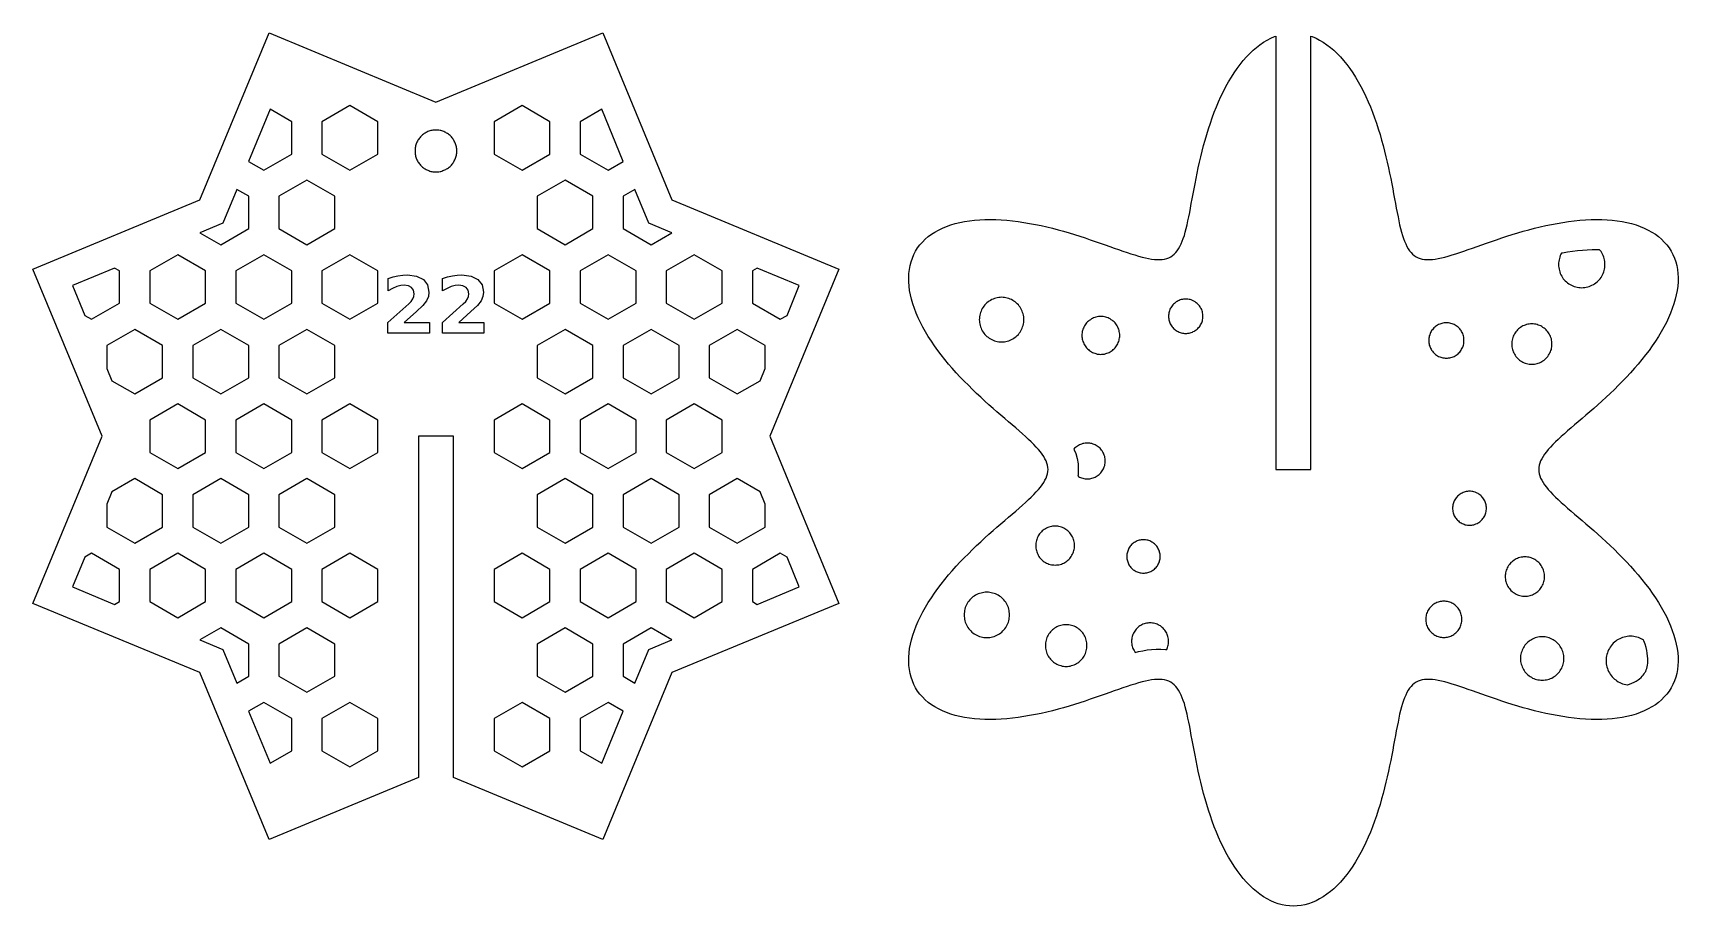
# Model space of a CAD drawing. Header units: millimetres. Extents: x 0 to 438, y -157 to 0.
# Drawn here: x 73.3 to 214.7, y -157 to -82 of the extents above; entities that cross this region are included whole.
import ezdxf

# ---------------------------------------------------------------- set-up
doc = ezdxf.new("R2010")
doc.units = ezdxf.units.MM
doc.layers.add('CUT', color=1, linetype='Continuous')
doc.layers.add('ENGRAVE', color=7, linetype='Continuous')

msp = doc.modelspace()

# ---------------------------------------------------------------- linework, layer by layer
at = {"layer": 'CUT'}
for points in [[(109.44, -145.97), (109.44, -116.65), (106.44, -116.65), (106.44, -145.97), (93.59, -151.29), (87.64, -136.94), (73.29, -131), (79.24, -116.65), (73.29, -102.29), (87.64, -96.35), (93.59, -82), (107.94, -87.94), (122.29, -82), (128.23, -96.35), (142.58, -102.29), (136.64, -116.65), (142.58, -131), (128.23, -136.94), (122.29, -151.29), (109.44, -145.97)], [(202.79, -119.87), (202.84, -120.05), (202.91, -120.24), (203.01, -120.43), (203.12, -120.62), (203.25, -120.82), (203.4, -121.02), (203.57, -121.23), (203.76, -121.43), (203.97, -121.65), (204.19, -121.87), (204.43, -122.09), (204.68, -122.33), (204.95, -122.57), (205.23, -122.81), (205.52, -123.07), (205.83, -123.33), (206.14, -123.6), (206.47, -123.88), (206.8, -124.16), (207.14, -124.45), (207.48, -124.75), (207.83, -125.06), (208.18, -125.38), (208.54, -125.71), (208.89, -126.04), (209.25, -126.38), (209.6, -126.73), (209.95, -127.08), (210.3, -127.44), (210.64, -127.81), (210.98, -128.19), (211.3, -128.56), (211.62, -128.95), (211.93, -129.34), (212.23, -129.73), (212.51, -130.12), (212.78, -130.52), (213.04, -130.92), (213.28, -131.32), (213.51, -131.73), (213.72, -132.13), (213.91, -132.53), (214.08, -132.93), (214.23, -133.33), (214.37, -133.72), (214.48, -134.12), (214.57, -134.5), (214.64, -134.88), (214.69, -135.26), (214.72, -135.63), (214.73, -135.99), (214.71, -136.34), (214.67, -136.69), (214.61, -137.02), (214.52, -137.35), (214.41, -137.66), (214.28, -137.96), (214.13, -138.25), (213.96, -138.53), (213.76, -138.79), (213.54, -139.04), (213.3, -139.28), (213.05, -139.5), (212.77, -139.71), (212.47, -139.9), (212.16, -140.07), (211.82, -140.23), (211.47, -140.38), (211.11, -140.51), (210.73, -140.62), (210.33, -140.72), (209.92, -140.8), (209.5, -140.87), (209.07, -140.92), (208.62, -140.95), (208.17, -140.97), (207.71, -140.98), (207.24, -140.97), (206.76, -140.95), (206.28, -140.91), (205.8, -140.86), (205.31, -140.8), (204.82, -140.73), (204.33, -140.64), (203.84, -140.55), (203.35, -140.45), (202.86, -140.34), (202.37, -140.22), (201.89, -140.09), (201.41, -139.96), (200.94, -139.82), (200.47, -139.68), (200.01, -139.53), (199.56, -139.39), (199.12, -139.24), (198.69, -139.09), (198.26, -138.95), (197.85, -138.8), (197.45, -138.66), (197.06, -138.52), (196.68, -138.39), (196.31, -138.26), (195.96, -138.14), (195.62, -138.03), (195.29, -137.93), (194.97, -137.83), (194.67, -137.75), (194.38, -137.68), (194.11, -137.62), (193.85, -137.58), (193.6, -137.54), (193.36, -137.53), (193.14, -137.53), (192.93, -137.54), (192.73, -137.57), (192.54, -137.62), (192.37, -137.68), (192.2, -137.77), (192.05, -137.87), (191.9, -137.99), (191.77, -138.13), (191.64, -138.28), (191.52, -138.46), (191.41, -138.65), (191.31, -138.87), (191.21, -139.1), (191.12, -139.35), (191.03, -139.61), (190.95, -139.9), (190.87, -140.2), (190.79, -140.52), (190.72, -140.86), (190.65, -141.21), (190.57, -141.57), (190.5, -141.96), (190.43, -142.35), (190.35, -142.76), (190.27, -143.18), (190.19, -143.61), (190.11, -144.05), (190.02, -144.5), (189.92, -144.95), (189.83, -145.42), (189.72, -145.89), (189.61, -146.36), (189.49, -146.84), (189.37, -147.32), (189.24, -147.8), (189.1, -148.28), (188.95, -148.76), (188.79, -149.24), (188.63, -149.71), (188.45, -150.18), (188.27, -150.64), (188.08, -151.09), (187.88, -151.53), (187.67, -151.97), (187.45, -152.39), (187.23, -152.8), (186.99, -153.2), (186.75, -153.58), (186.5, -153.95), (186.24, -154.3), (185.97, -154.63), (185.69, -154.94), (185.41, -155.24), (185.12, -155.51), (184.83, -155.76), (184.53, -155.99), (184.22, -156.2), (183.91, -156.39), (183.6, -156.55), (183.28, -156.69), (182.96, -156.8), (182.63, -156.89), (182.31, -156.95), (181.98, -156.99), (181.65, -157), (181.33, -156.99), (181, -156.95), (180.68, -156.89), (180.35, -156.8), (180.03, -156.69), (179.71, -156.55), (179.4, -156.39), (179.09, -156.2), (178.78, -155.99), (178.48, -155.76), (178.19, -155.51), (177.9, -155.24), (177.62, -154.94), (177.34, -154.63), (177.07, -154.3), (176.81, -153.95), (176.56, -153.58), (176.32, -153.2), (176.08, -152.8), (175.85, -152.39), (175.64, -151.97), (175.43, -151.53), (175.23, -151.09), (175.04, -150.64), (174.85, -150.18), (174.68, -149.71), (174.52, -149.24), (174.36, -148.76), (174.21, -148.28), (174.07, -147.8), (173.94, -147.32), (173.82, -146.84), (173.7, -146.36), (173.59, -145.89), (173.48, -145.42), (173.38, -144.95), (173.29, -144.5), (173.2, -144.05), (173.12, -143.61), (173.04, -143.18), (172.96, -142.76), (172.88, -142.35), (172.81, -141.96), (172.74, -141.57), (172.66, -141.21), (172.59, -140.86), (172.51, -140.52), (172.44, -140.2), (172.36, -139.9), (172.28, -139.61), (172.19, -139.35), (172.1, -139.1), (172, -138.87), (171.9, -138.65), (171.79, -138.46), (171.67, -138.28), (171.54, -138.13), (171.41, -137.99), (171.26, -137.87), (171.11, -137.77), (170.94, -137.68), (170.77, -137.62), (170.58, -137.57), (170.38, -137.54), (170.17, -137.53), (169.95, -137.53), (169.71, -137.54), (169.46, -137.58), (169.2, -137.62), (168.93, -137.68), (168.64, -137.75), (168.33, -137.83), (168.02, -137.93), (167.69, -138.03), (167.35, -138.14), (167, -138.26), (166.63, -138.39), (166.25, -138.52), (165.86, -138.66), (165.46, -138.8), (165.05, -138.95), (164.62, -139.09), (164.19, -139.24), (163.75, -139.39), (163.3, -139.53), (162.84, -139.68), (162.37, -139.82), (161.9, -139.96), (161.42, -140.09), (160.94, -140.22), (160.45, -140.34), (159.96, -140.45), (159.47, -140.55), (158.98, -140.64), (158.49, -140.73), (158, -140.8), (157.51, -140.86), (157.03, -140.91), (156.54, -140.95), (156.07, -140.97), (155.6, -140.98), (155.14, -140.97), (154.69, -140.95), (154.24, -140.92), (153.81, -140.87), (153.39, -140.8), (152.98, -140.72), (152.58, -140.62), (152.2, -140.51), (151.84, -140.38), (151.49, -140.23), (151.15, -140.07), (150.84, -139.9), (150.54, -139.71), (150.26, -139.5), (150, -139.28), (149.77, -139.04), (149.55, -138.79), (149.35, -138.53), (149.18, -138.25), (149.03, -137.96), (148.9, -137.66), (148.79, -137.35), (148.7, -137.02), (148.64, -136.69), (148.6, -136.34), (148.58, -135.99), (148.59, -135.63), (148.61, -135.26), (148.66, -134.88), (148.74, -134.5), (148.83, -134.12), (148.94, -133.72), (149.07, -133.33), (149.23, -132.93), (149.4, -132.53), (149.59, -132.13), (149.8, -131.73), (150.03, -131.32), (150.27, -130.92), (150.53, -130.52), (150.8, -130.12), (151.08, -129.73), (151.38, -129.34), (151.69, -128.95), (152.01, -128.56), (152.33, -128.19), (152.67, -127.81), (153.01, -127.44), (153.36, -127.08), (153.71, -126.73), (154.06, -126.38), (154.41, -126.04), (154.77, -125.71), (155.12, -125.38), (155.48, -125.06), (155.83, -124.75), (156.17, -124.45), (156.51, -124.16), (156.84, -123.88), (157.17, -123.6), (157.48, -123.33), (157.78, -123.07), (158.08, -122.81), (158.36, -122.57), (158.63, -122.33), (158.88, -122.09), (159.12, -121.87), (159.34, -121.65), (159.55, -121.43), (159.73, -121.23), (159.9, -121.02), (160.06, -120.82), (160.19, -120.62), (160.3, -120.43), (160.39, -120.24), (160.47, -120.05), (160.52, -119.87), (160.55, -119.68), (160.56, -119.5), (160.55, -119.32), (160.52, -119.13), (160.47, -118.95), (160.39, -118.76), (160.3, -118.57), (160.19, -118.38), (160.06, -118.18), (159.9, -117.98), (159.73, -117.77), (159.55, -117.57), (159.34, -117.35), (159.12, -117.13), (158.88, -116.91), (158.63, -116.67), (158.36, -116.43), (158.08, -116.19), (157.78, -115.93), (157.48, -115.67), (157.17, -115.4), (156.84, -115.12), (156.51, -114.84), (156.17, -114.55), (155.83, -114.25), (155.48, -113.94), (155.12, -113.62), (154.77, -113.29), (154.41, -112.96), (154.06, -112.62), (153.71, -112.27), (153.36, -111.92), (153.01, -111.56), (152.67, -111.19), (152.33, -110.81), (152.01, -110.44), (151.69, -110.05), (151.38, -109.66), (151.08, -109.27), (150.8, -108.88), (150.53, -108.48), (150.27, -108.08), (150.03, -107.68), (149.8, -107.27), (149.59, -106.87), (149.4, -106.47), (149.23, -106.07), (149.07, -105.67), (148.94, -105.28), (148.83, -104.88), (148.74, -104.5), (148.66, -104.12), (148.61, -103.74), (148.59, -103.37), (148.58, -103.01), (148.6, -102.66), (148.64, -102.31), (148.7, -101.98), (148.79, -101.65), (148.9, -101.34), (149.03, -101.04), (149.18, -100.75), (149.35, -100.47), (149.55, -100.21), (149.77, -99.96), (150, -99.72), (150.26, -99.5), (150.54, -99.29), (150.84, -99.1), (151.15, -98.93), (151.49, -98.77), (151.84, -98.62), (152.2, -98.49), (152.58, -98.38), (152.98, -98.28), (153.39, -98.2), (153.81, -98.13), (154.24, -98.08), (154.69, -98.05), (155.14, -98.03), (155.6, -98.02), (156.07, -98.03), (156.54, -98.05), (157.03, -98.09), (157.51, -98.14), (158, -98.2), (158.49, -98.27), (158.98, -98.36), (159.47, -98.45), (159.96, -98.55), (160.45, -98.66), (160.94, -98.78), (161.42, -98.91), (161.9, -99.04), (162.37, -99.18), (162.84, -99.32), (163.3, -99.47), (163.75, -99.61), (164.19, -99.76), (164.62, -99.91), (165.05, -100.05), (165.46, -100.2), (165.86, -100.34), (166.25, -100.48), (166.63, -100.61), (167, -100.74), (167.35, -100.86), (167.69, -100.97), (168.02, -101.07), (168.33, -101.17), (168.64, -101.25), (168.93, -101.32), (169.2, -101.38), (169.46, -101.42), (169.71, -101.46), (169.95, -101.47), (170.17, -101.47), (170.38, -101.46), (170.58, -101.43), (170.77, -101.38), (170.94, -101.32), (171.11, -101.23), (171.26, -101.13), (171.41, -101.01), (171.54, -100.87), (171.67, -100.72), (171.79, -100.54), (171.9, -100.35), (172, -100.13), (172.1, -99.9), (172.19, -99.65), (172.28, -99.39), (172.36, -99.1), (172.44, -98.8), (172.51, -98.48), (172.59, -98.14), (172.66, -97.79), (172.74, -97.43), (172.81, -97.04), (172.88, -96.65), (172.96, -96.24), (173.04, -95.82), (173.12, -95.39), (173.2, -94.95), (173.29, -94.5), (173.38, -94.05), (173.48, -93.58), (173.59, -93.11), (173.7, -92.64), (173.82, -92.16), (173.94, -91.68), (174.07, -91.2), (174.21, -90.72), (174.36, -90.24), (174.52, -89.76), (174.68, -89.29), (174.85, -88.82), (175.04, -88.36), (175.23, -87.91), (175.43, -87.47), (175.64, -87.03), (175.85, -86.61), (176.08, -86.2), (176.32, -85.8), (176.56, -85.42), (176.81, -85.05), (177.07, -84.7), (177.34, -84.37), (177.62, -84.06), (177.9, -83.76), (178.19, -83.49), (178.48, -83.24), (178.78, -83.01), (179.09, -82.8), (179.4, -82.61), (179.71, -82.45), (180.03, -82.31), (180.15, -82.27), (180.15, -119.5), (183.15, -119.5), (183.15, -82.27), (183.28, -82.31), (183.6, -82.45), (183.91, -82.61), (184.22, -82.8), (184.53, -83.01), (184.83, -83.24), (185.12, -83.49), (185.41, -83.76), (185.69, -84.06), (185.97, -84.37), (186.24, -84.7), (186.5, -85.05), (186.75, -85.42), (186.99, -85.8), (187.23, -86.2), (187.45, -86.61), (187.67, -87.03), (187.88, -87.47), (188.08, -87.91), (188.27, -88.36), (188.45, -88.82), (188.63, -89.29), (188.79, -89.76), (188.95, -90.24), (189.1, -90.72), (189.24, -91.2), (189.37, -91.68), (189.49, -92.16), (189.61, -92.64), (189.72, -93.11), (189.83, -93.58), (189.92, -94.05), (190.02, -94.5), (190.11, -94.95), (190.19, -95.39), (190.27, -95.82), (190.35, -96.24), (190.43, -96.65), (190.5, -97.04), (190.57, -97.43), (190.65, -97.79), (190.72, -98.14), (190.79, -98.48), (190.87, -98.8), (190.95, -99.1), (191.03, -99.39), (191.12, -99.65), (191.21, -99.9), (191.31, -100.13), (191.41, -100.35), (191.52, -100.54), (191.64, -100.72), (191.77, -100.87), (191.9, -101.01), (192.05, -101.13), (192.2, -101.23), (192.37, -101.32), (192.54, -101.38), (192.73, -101.43), (192.93, -101.46), (193.14, -101.47), (193.36, -101.47), (193.6, -101.46), (193.85, -101.42), (194.11, -101.38), (194.38, -101.32), (194.67, -101.25), (194.97, -101.17), (195.29, -101.07), (195.62, -100.97), (195.96, -100.86), (196.31, -100.74), (196.68, -100.61), (197.06, -100.48), (197.45, -100.34), (197.85, -100.2), (198.26, -100.05), (198.69, -99.91), (199.12, -99.76), (199.56, -99.61), (200.01, -99.47), (200.47, -99.32), (200.94, -99.18), (201.41, -99.04), (201.89, -98.91), (202.37, -98.78), (202.86, -98.66), (203.35, -98.55), (203.84, -98.45), (204.33, -98.36), (204.82, -98.27), (205.31, -98.2), (205.8, -98.14), (206.28, -98.09), (206.76, -98.05), (207.24, -98.03), (207.71, -98.02), (208.17, -98.03), (208.62, -98.05), (209.07, -98.08), (209.5, -98.13), (209.92, -98.2), (210.33, -98.28), (210.73, -98.38), (211.11, -98.49), (211.47, -98.62), (211.82, -98.77), (212.16, -98.93), (212.47, -99.1), (212.77, -99.29), (213.05, -99.5), (213.3, -99.72), (213.54, -99.96), (213.76, -100.21), (213.96, -100.47), (214.13, -100.75), (214.28, -101.04), (214.41, -101.34), (214.52, -101.65), (214.61, -101.98), (214.67, -102.31), (214.71, -102.66), (214.73, -103.01), (214.72, -103.37), (214.69, -103.74), (214.64, -104.12), (214.57, -104.5), (214.48, -104.88), (214.37, -105.28), (214.23, -105.67), (214.08, -106.07), (213.91, -106.47), (213.72, -106.87), (213.51, -107.27), (213.28, -107.68), (213.04, -108.08), (212.78, -108.48), (212.51, -108.88), (212.23, -109.27), (211.93, -109.66), (211.62, -110.05), (211.3, -110.44), (210.98, -110.81), (210.64, -111.19), (210.3, -111.56), (209.95, -111.92), (209.6, -112.27), (209.25, -112.62), (208.89, -112.96), (208.54, -113.29), (208.18, -113.62), (207.83, -113.94), (207.48, -114.25), (207.14, -114.55), (206.8, -114.84), (206.47, -115.12), (206.14, -115.4), (205.83, -115.67), (205.52, -115.93), (205.23, -116.19), (204.95, -116.43), (204.68, -116.67), (204.43, -116.91), (204.19, -117.13), (203.97, -117.35), (203.76, -117.57), (203.57, -117.77), (203.4, -117.98), (203.25, -118.18), (203.12, -118.38), (203.01, -118.57), (202.91, -118.76), (202.84, -118.95), (202.79, -119.13), (202.76, -119.32), (202.75, -119.5), (202.76, -119.68), (202.79, -119.87)], [(95.54, -89.63), (93.68, -88.56), (91.83, -93.03), (93.14, -93.78), (95.54, -92.4), (95.54, -89.63)], [(100.54, -88.24), (98.14, -89.63), (98.14, -92.4), (100.54, -93.78), (102.94, -92.4), (102.94, -91.01), (102.94, -89.63), (100.54, -88.24)], [(115.34, -88.24), (112.94, -89.63), (112.94, -92.4), (115.34, -93.78), (117.74, -92.4), (117.74, -89.63), (115.34, -88.24)], [(124.04, -93.03), (122.19, -88.56), (120.34, -89.63), (120.34, -92.4), (122.74, -93.78), (124.04, -93.03)], [(109.73, -92.05), (109.73, -91.96), (109.72, -91.88), (109.7, -91.79), (109.68, -91.7), (109.66, -91.62), (109.63, -91.53), (109.6, -91.45), (109.56, -91.37), (109.52, -91.29), (109.48, -91.21), (109.43, -91.14), (109.38, -91.07), (109.33, -91), (109.27, -90.93), (109.21, -90.87), (109.15, -90.81), (109.08, -90.75), (109.01, -90.69), (108.94, -90.64), (108.86, -90.6), (108.78, -90.55), (108.71, -90.51), (108.63, -90.48), (108.54, -90.45), (108.46, -90.42), (108.37, -90.39), (108.29, -90.37), (108.2, -90.36), (108.11, -90.35), (108.02, -90.34), (107.94, -90.34), (107.85, -90.34), (107.76, -90.35), (107.67, -90.36), (107.59, -90.37), (107.5, -90.39), (107.41, -90.42), (107.33, -90.45), (107.25, -90.48), (107.17, -90.51), (107.09, -90.55), (107.01, -90.6), (106.94, -90.64), (106.86, -90.69), (106.79, -90.75), (106.73, -90.81), (106.66, -90.87), (106.6, -90.93), (106.55, -91), (106.49, -91.07), (106.44, -91.14), (106.39, -91.21), (106.35, -91.29), (106.31, -91.37), (106.27, -91.45), (106.24, -91.53), (106.21, -91.62), (106.19, -91.7), (106.17, -91.79), (106.16, -91.88), (106.15, -91.96), (106.14, -92.05), (106.14, -92.14), (106.14, -92.23), (106.15, -92.32), (106.16, -92.4), (106.17, -92.49), (106.19, -92.58), (106.21, -92.66), (106.24, -92.75), (106.27, -92.83), (106.31, -92.91), (106.35, -92.99), (106.39, -93.07), (106.44, -93.14), (106.49, -93.21), (106.55, -93.28), (106.6, -93.35), (106.66, -93.41), (106.73, -93.47), (106.79, -93.53), (106.86, -93.59), (106.94, -93.64), (107.01, -93.68), (107.09, -93.73), (107.17, -93.77), (107.25, -93.8), (107.33, -93.83), (107.41, -93.86), (107.5, -93.89), (107.59, -93.91), (107.67, -93.92), (107.76, -93.93), (107.85, -93.94), (107.94, -93.94), (108.02, -93.94), (108.11, -93.93), (108.2, -93.92), (108.29, -93.91), (108.37, -93.89), (108.46, -93.86), (108.54, -93.83), (108.63, -93.8), (108.71, -93.77), (108.78, -93.73), (108.86, -93.68), (108.94, -93.64), (109.01, -93.59), (109.08, -93.53), (109.15, -93.47), (109.21, -93.41), (109.27, -93.35), (109.33, -93.28), (109.38, -93.21), (109.43, -93.14), (109.48, -93.07), (109.52, -92.99), (109.56, -92.91), (109.6, -92.83), (109.63, -92.75), (109.66, -92.66), (109.68, -92.58), (109.7, -92.49), (109.72, -92.4), (109.73, -92.32), (109.73, -92.23), (109.74, -92.14), (109.73, -92.05)], [(96.84, -94.65), (94.44, -96.03), (94.44, -98.81), (96.84, -100.19), (99.24, -98.81), (99.24, -96.03), (96.84, -94.65)], [(116.64, -96.03), (116.64, -98.81), (119.04, -100.19), (121.44, -98.81), (121.44, -96.03), (119.04, -94.65), (116.64, -96.03)], [(89.63, -98.34), (87.65, -99.16), (89.44, -100.19), (91.84, -98.81), (91.84, -96.03), (90.83, -95.45), (89.63, -98.34)], [(126.24, -98.34), (125.04, -95.45), (124.04, -96.03), (124.04, -98.81), (126.44, -100.19), (128.22, -99.16), (126.24, -98.34)], [(85.74, -101.06), (83.34, -102.44), (83.34, -105.21), (85.74, -106.6), (88.14, -105.21), (88.14, -102.44), (85.74, -101.06)], [(93.14, -101.06), (90.74, -102.44), (90.74, -105.21), (93.14, -106.6), (95.54, -105.21), (95.54, -102.44), (93.14, -101.06)], [(100.54, -101.06), (98.14, -102.44), (98.14, -105.21), (100.54, -106.6), (102.94, -105.21), (102.94, -103.83), (102.94, -102.44), (100.54, -101.06)], [(112.94, -102.44), (112.94, -105.21), (115.34, -106.6), (117.74, -105.21), (117.74, -102.44), (115.34, -101.06), (112.94, -102.44)], [(122.74, -101.06), (120.34, -102.44), (120.34, -105.21), (122.74, -106.6), (125.14, -105.21), (125.14, -102.44), (122.74, -101.06)], [(130.14, -101.06), (127.74, -102.44), (127.74, -105.21), (130.14, -106.6), (132.54, -105.21), (132.54, -102.44), (130.14, -101.06)], [(208.33, -102.53), (208.37, -102.41), (208.4, -102.28), (208.42, -102.15), (208.43, -102.02), (208.44, -101.89), (208.43, -101.76), (208.42, -101.63), (208.4, -101.5), (208.37, -101.38), (208.33, -101.25), (208.28, -101.13), (208.23, -101.01), (208.17, -100.89), (208.1, -100.78), (208.02, -100.68), (207.98, -100.63), (207.72, -100.62), (207.33, -100.63), (206.92, -100.65), (206.51, -100.68), (206.09, -100.72), (205.66, -100.78), (205.23, -100.84), (204.79, -100.92), (204.7, -100.93), (204.65, -101.01), (204.6, -101.13), (204.55, -101.25), (204.52, -101.38), (204.49, -101.5), (204.47, -101.63), (204.45, -101.76), (204.45, -101.89), (204.45, -102.02), (204.47, -102.15), (204.49, -102.28), (204.52, -102.41), (204.55, -102.53), (204.6, -102.65), (204.65, -102.77), (204.72, -102.89), (204.78, -103), (204.86, -103.11), (204.94, -103.21), (205.03, -103.3), (205.13, -103.39), (205.23, -103.47), (205.33, -103.55), (205.45, -103.62), (205.56, -103.68), (205.68, -103.73), (205.8, -103.78), (205.93, -103.82), (206.05, -103.85), (206.18, -103.87), (206.31, -103.88), (206.44, -103.89), (206.57, -103.88), (206.7, -103.87), (206.83, -103.85), (206.96, -103.82), (207.08, -103.78), (207.21, -103.73), (207.32, -103.68), (207.44, -103.62), (207.55, -103.55), (207.66, -103.47), (207.76, -103.39), (207.85, -103.3), (207.94, -103.21), (208.02, -103.11), (208.1, -103), (208.17, -102.89), (208.23, -102.77), (208.28, -102.65), (208.33, -102.53)], [(76.69, -103.7), (77.75, -106.26), (78.34, -106.6), (80.74, -105.21), (80.74, -102.44), (80.32, -102.2), (76.69, -103.7)], [(139.18, -103.7), (135.56, -102.2), (135.14, -102.44), (135.14, -105.21), (137.54, -106.6), (138.13, -106.26), (139.18, -103.7)], [(158.42, -107.12), (158.45, -107), (158.47, -106.88), (158.48, -106.75), (158.48, -106.63), (158.48, -106.5), (158.47, -106.38), (158.45, -106.25), (158.42, -106.13), (158.38, -106.01), (158.34, -105.89), (158.28, -105.78), (158.23, -105.67), (158.16, -105.56), (158.09, -105.46), (158.01, -105.36), (157.92, -105.27), (157.83, -105.19), (157.73, -105.11), (157.63, -105.03), (157.53, -104.97), (157.41, -104.91), (157.3, -104.86), (157.18, -104.81), (157.06, -104.78), (156.94, -104.75), (156.82, -104.73), (156.69, -104.72), (156.57, -104.71), (156.44, -104.72), (156.32, -104.73), (156.19, -104.75), (156.07, -104.78), (155.95, -104.81), (155.84, -104.86), (155.72, -104.91), (155.61, -104.97), (155.5, -105.03), (155.4, -105.11), (155.31, -105.19), (155.21, -105.27), (155.13, -105.36), (155.05, -105.46), (154.98, -105.56), (154.91, -105.67), (154.85, -105.78), (154.8, -105.89), (154.76, -106.01), (154.72, -106.13), (154.69, -106.25), (154.67, -106.38), (154.66, -106.5), (154.65, -106.63), (154.66, -106.75), (154.67, -106.88), (154.69, -107), (154.72, -107.12), (154.76, -107.24), (154.8, -107.36), (154.85, -107.47), (154.91, -107.58), (154.98, -107.69), (155.05, -107.79), (155.13, -107.89), (155.21, -107.98), (155.31, -108.07), (155.4, -108.14), (155.5, -108.22), (155.61, -108.28), (155.72, -108.34), (155.84, -108.39), (155.95, -108.44), (156.07, -108.48), (156.19, -108.5), (156.32, -108.52), (156.44, -108.54), (156.57, -108.54), (156.69, -108.54), (156.82, -108.52), (156.94, -108.5), (157.06, -108.48), (157.18, -108.44), (157.3, -108.39), (157.41, -108.34), (157.53, -108.28), (157.63, -108.22), (157.73, -108.14), (157.83, -108.07), (157.92, -107.98), (158.01, -107.89), (158.09, -107.79), (158.16, -107.69), (158.23, -107.58), (158.28, -107.47), (158.34, -107.36), (158.38, -107.24), (158.42, -107.12)], [(173.83, -106.72), (173.85, -106.63), (173.87, -106.53), (173.88, -106.43), (173.88, -106.34), (173.88, -106.24), (173.87, -106.15), (173.85, -106.05), (173.83, -105.96), (173.8, -105.86), (173.77, -105.77), (173.73, -105.68), (173.68, -105.6), (173.63, -105.52), (173.57, -105.44), (173.51, -105.36), (173.45, -105.29), (173.38, -105.23), (173.3, -105.17), (173.22, -105.11), (173.14, -105.06), (173.05, -105.01), (172.97, -104.97), (172.88, -104.94), (172.78, -104.91), (172.69, -104.89), (172.59, -104.87), (172.5, -104.86), (172.4, -104.86), (172.3, -104.86), (172.21, -104.87), (172.11, -104.89), (172.02, -104.91), (171.93, -104.94), (171.84, -104.97), (171.75, -105.01), (171.66, -105.06), (171.58, -105.11), (171.5, -105.17), (171.43, -105.23), (171.36, -105.29), (171.29, -105.36), (171.23, -105.44), (171.17, -105.52), (171.12, -105.6), (171.07, -105.68), (171.04, -105.77), (171, -105.86), (170.97, -105.96), (170.95, -106.05), (170.94, -106.15), (170.93, -106.24), (170.92, -106.34), (170.93, -106.43), (170.94, -106.53), (170.95, -106.63), (170.97, -106.72), (171, -106.81), (171.04, -106.9), (171.07, -106.99), (171.12, -107.08), (171.17, -107.16), (171.23, -107.24), (171.29, -107.31), (171.36, -107.38), (171.43, -107.45), (171.5, -107.51), (171.58, -107.57), (171.66, -107.62), (171.75, -107.66), (171.84, -107.7), (171.93, -107.74), (172.02, -107.77), (172.11, -107.79), (172.21, -107.8), (172.3, -107.81), (172.4, -107.82), (172.5, -107.81), (172.59, -107.8), (172.69, -107.79), (172.78, -107.77), (172.88, -107.74), (172.97, -107.7), (173.05, -107.66), (173.14, -107.62), (173.22, -107.57), (173.3, -107.51), (173.38, -107.45), (173.45, -107.38), (173.51, -107.31), (173.57, -107.24), (173.63, -107.16), (173.68, -107.08), (173.73, -106.99), (173.77, -106.9), (173.8, -106.81), (173.83, -106.72)], [(79.64, -110.82), (80.07, -111.87), (82.04, -113.01), (84.44, -111.62), (84.44, -108.85), (82.04, -107.47), (79.64, -108.85), (79.64, -110.82)], [(89.44, -107.47), (87.04, -108.85), (87.04, -111.62), (89.44, -113.01), (91.84, -111.62), (91.84, -108.85), (89.44, -107.47)], [(96.84, -107.47), (94.44, -108.85), (94.44, -111.62), (96.84, -113.01), (99.24, -111.62), (99.24, -108.85), (96.84, -107.47)], [(119.04, -107.47), (116.64, -108.85), (116.64, -111.62), (119.04, -113.01), (121.44, -111.62), (121.44, -108.85), (119.04, -107.47)], [(126.44, -107.47), (124.04, -108.85), (124.04, -111.62), (126.44, -113.01), (128.84, -111.62), (128.84, -108.85), (126.44, -107.47)], [(131.44, -111.62), (133.84, -113.01), (135.8, -111.87), (136.24, -110.82), (136.24, -108.85), (133.84, -107.47), (131.44, -108.85), (131.44, -111.62)], [(166.67, -108.4), (166.69, -108.3), (166.71, -108.19), (166.72, -108.09), (166.72, -107.98), (166.72, -107.87), (166.71, -107.77), (166.69, -107.66), (166.67, -107.56), (166.64, -107.46), (166.6, -107.36), (166.56, -107.26), (166.51, -107.17), (166.45, -107.08), (166.39, -106.99), (166.32, -106.91), (166.25, -106.83), (166.17, -106.76), (166.09, -106.69), (166, -106.63), (165.91, -106.57), (165.82, -106.52), (165.72, -106.48), (165.62, -106.44), (165.52, -106.41), (165.42, -106.39), (165.31, -106.37), (165.2, -106.36), (165.1, -106.36), (164.99, -106.36), (164.89, -106.37), (164.78, -106.39), (164.68, -106.41), (164.58, -106.44), (164.48, -106.48), (164.38, -106.52), (164.29, -106.57), (164.2, -106.63), (164.11, -106.69), (164.03, -106.76), (163.95, -106.83), (163.88, -106.91), (163.81, -106.99), (163.75, -107.08), (163.69, -107.17), (163.64, -107.26), (163.6, -107.36), (163.56, -107.46), (163.53, -107.56), (163.5, -107.66), (163.49, -107.77), (163.48, -107.87), (163.47, -107.98), (163.48, -108.09), (163.49, -108.19), (163.5, -108.3), (163.53, -108.4), (163.56, -108.5), (163.6, -108.6), (163.64, -108.7), (163.69, -108.79), (163.75, -108.88), (163.81, -108.97), (163.88, -109.05), (163.95, -109.13), (164.03, -109.2), (164.11, -109.27), (164.2, -109.33), (164.29, -109.39), (164.38, -109.44), (164.48, -109.48), (164.58, -109.52), (164.68, -109.55), (164.78, -109.58), (164.89, -109.59), (164.99, -109.6), (165.1, -109.61), (165.2, -109.6), (165.31, -109.59), (165.42, -109.58), (165.52, -109.55), (165.62, -109.52), (165.72, -109.48), (165.82, -109.44), (165.91, -109.39), (166, -109.33), (166.09, -109.27), (166.17, -109.2), (166.25, -109.13), (166.32, -109.05), (166.39, -108.97), (166.45, -108.88), (166.51, -108.79), (166.56, -108.7), (166.6, -108.6), (166.64, -108.5), (166.67, -108.4)], [(196.24, -108.9), (196.27, -108.81), (196.3, -108.71), (196.31, -108.61), (196.32, -108.51), (196.32, -108.42), (196.32, -108.32), (196.31, -108.22), (196.3, -108.12), (196.27, -108.02), (196.24, -107.93), (196.21, -107.83), (196.17, -107.74), (196.12, -107.66), (196.07, -107.57), (196.01, -107.49), (195.95, -107.41), (195.88, -107.34), (195.81, -107.27), (195.73, -107.21), (195.65, -107.15), (195.57, -107.1), (195.48, -107.05), (195.39, -107.01), (195.29, -106.98), (195.2, -106.95), (195.1, -106.93), (195, -106.91), (194.91, -106.9), (194.81, -106.9), (194.71, -106.9), (194.61, -106.91), (194.51, -106.93), (194.41, -106.95), (194.32, -106.98), (194.23, -107.01), (194.13, -107.05), (194.05, -107.1), (193.96, -107.15), (193.88, -107.21), (193.81, -107.27), (193.73, -107.34), (193.66, -107.41), (193.6, -107.49), (193.54, -107.57), (193.49, -107.66), (193.44, -107.74), (193.4, -107.83), (193.37, -107.93), (193.34, -108.02), (193.32, -108.12), (193.3, -108.22), (193.29, -108.32), (193.29, -108.42), (193.29, -108.51), (193.3, -108.61), (193.32, -108.71), (193.34, -108.81), (193.37, -108.9), (193.4, -109), (193.44, -109.09), (193.49, -109.17), (193.54, -109.26), (193.6, -109.34), (193.66, -109.42), (193.73, -109.49), (193.81, -109.56), (193.88, -109.62), (193.96, -109.68), (194.05, -109.73), (194.13, -109.78), (194.23, -109.82), (194.32, -109.85), (194.41, -109.88), (194.51, -109.9), (194.61, -109.92), (194.71, -109.93), (194.81, -109.93), (194.91, -109.93), (195, -109.92), (195.1, -109.9), (195.2, -109.88), (195.29, -109.85), (195.39, -109.82), (195.48, -109.78), (195.57, -109.73), (195.65, -109.68), (195.73, -109.62), (195.81, -109.56), (195.88, -109.49), (195.95, -109.42), (196.01, -109.34), (196.07, -109.26), (196.12, -109.17), (196.17, -109.09), (196.21, -109), (196.24, -108.9)], [(203.83, -109.18), (203.85, -109.07), (203.87, -108.95), (203.88, -108.84), (203.88, -108.73), (203.88, -108.61), (203.87, -108.5), (203.85, -108.39), (203.83, -108.28), (203.79, -108.17), (203.75, -108.06), (203.71, -107.96), (203.65, -107.86), (203.59, -107.76), (203.53, -107.67), (203.45, -107.58), (203.38, -107.5), (203.29, -107.42), (203.21, -107.35), (203.11, -107.29), (203.02, -107.23), (202.92, -107.17), (202.82, -107.13), (202.71, -107.09), (202.6, -107.05), (202.49, -107.03), (202.38, -107.01), (202.27, -107), (202.15, -106.99), (202.04, -107), (201.93, -107.01), (201.81, -107.03), (201.7, -107.05), (201.59, -107.09), (201.49, -107.13), (201.39, -107.17), (201.29, -107.23), (201.19, -107.29), (201.1, -107.35), (201.01, -107.42), (200.93, -107.5), (200.85, -107.58), (200.78, -107.67), (200.71, -107.76), (200.65, -107.86), (200.6, -107.96), (200.55, -108.06), (200.51, -108.17), (200.48, -108.28), (200.45, -108.39), (200.43, -108.5), (200.42, -108.61), (200.42, -108.73), (200.42, -108.84), (200.43, -108.95), (200.45, -109.07), (200.48, -109.18), (200.51, -109.28), (200.55, -109.39), (200.6, -109.49), (200.65, -109.59), (200.71, -109.69), (200.78, -109.78), (200.85, -109.87), (200.93, -109.95), (201.01, -110.03), (201.1, -110.1), (201.19, -110.17), (201.29, -110.23), (201.39, -110.28), (201.49, -110.33), (201.59, -110.37), (201.7, -110.4), (201.81, -110.43), (201.93, -110.45), (202.04, -110.46), (202.15, -110.46), (202.27, -110.46), (202.38, -110.45), (202.49, -110.43), (202.6, -110.4), (202.71, -110.37), (202.82, -110.33), (202.92, -110.28), (203.02, -110.23), (203.11, -110.17), (203.21, -110.1), (203.29, -110.03), (203.38, -109.95), (203.45, -109.87), (203.53, -109.78), (203.59, -109.69), (203.65, -109.59), (203.71, -109.49), (203.75, -109.39), (203.79, -109.28), (203.83, -109.18)], [(85.74, -113.87), (83.34, -115.26), (83.34, -118.03), (85.74, -119.42), (88.14, -118.03), (88.14, -115.26), (85.74, -113.87)], [(93.14, -113.87), (90.74, -115.26), (90.74, -118.03), (93.14, -119.42), (95.54, -118.03), (95.54, -115.26), (93.14, -113.87)], [(98.14, -115.26), (98.14, -118.03), (100.54, -119.42), (102.94, -118.03), (102.94, -116.65), (102.94, -115.26), (100.54, -113.87), (98.14, -115.26)], [(115.34, -113.87), (112.94, -115.26), (112.94, -118.03), (115.34, -119.42), (117.74, -118.03), (117.74, -115.26), (115.34, -113.87)], [(122.74, -113.87), (120.34, -115.26), (120.34, -118.03), (122.74, -119.42), (125.14, -118.03), (125.14, -115.26), (122.74, -113.87)], [(130.14, -113.87), (127.74, -115.26), (127.74, -118.03), (130.14, -119.42), (132.54, -118.03), (132.54, -115.26), (130.14, -113.87)], [(165.43, -119.17), (165.45, -119.07), (165.46, -118.97), (165.47, -118.87), (165.48, -118.77), (165.47, -118.67), (165.46, -118.57), (165.45, -118.47), (165.43, -118.37), (165.4, -118.27), (165.36, -118.18), (165.32, -118.09), (165.27, -118), (165.22, -117.91), (165.16, -117.83), (165.1, -117.75), (165.03, -117.68), (164.95, -117.61), (164.88, -117.55), (164.79, -117.49), (164.71, -117.44), (164.62, -117.39), (164.53, -117.35), (164.43, -117.31), (164.34, -117.28), (164.24, -117.26), (164.14, -117.24), (164.04, -117.23), (163.94, -117.23), (163.84, -117.23), (163.74, -117.24), (163.64, -117.26), (163.54, -117.28), (163.45, -117.31), (163.35, -117.35), (163.26, -117.39), (163.17, -117.44), (163.09, -117.49), (163, -117.55), (162.93, -117.61), (162.85, -117.68), (162.79, -117.75), (162.94, -118.12), (163.06, -118.56), (163.14, -119.02), (163.16, -119.5), (163.14, -119.98), (163.12, -120.07), (163.17, -120.1), (163.26, -120.15), (163.35, -120.19), (163.45, -120.22), (163.54, -120.25), (163.64, -120.28), (163.74, -120.29), (163.84, -120.3), (163.94, -120.31), (164.04, -120.3), (164.14, -120.29), (164.24, -120.28), (164.34, -120.25), (164.43, -120.22), (164.53, -120.19), (164.62, -120.15), (164.71, -120.1), (164.79, -120.05), (164.88, -119.99), (164.95, -119.92), (165.03, -119.85), (165.1, -119.78), (165.16, -119.7), (165.22, -119.62), (165.27, -119.54), (165.32, -119.45), (165.36, -119.36), (165.4, -119.26), (165.43, -119.17)], [(80.07, -121.42), (79.64, -122.47), (79.64, -124.44), (82.04, -125.83), (84.44, -124.44), (84.44, -121.67), (82.04, -120.28), (80.07, -121.42)], [(87.04, -121.67), (87.04, -124.44), (89.44, -125.83), (91.84, -124.44), (91.84, -121.67), (89.44, -120.28), (87.04, -121.67)], [(96.84, -120.28), (94.44, -121.67), (94.44, -124.44), (96.84, -125.83), (99.24, -124.44), (99.24, -121.67), (96.84, -120.28)], [(119.04, -120.28), (116.64, -121.67), (116.64, -124.44), (119.04, -125.83), (121.44, -124.44), (121.44, -121.67), (119.04, -120.28)], [(124.04, -121.67), (124.04, -124.44), (126.44, -125.83), (128.84, -124.44), (128.84, -121.67), (126.44, -120.28), (124.04, -121.67)], [(133.84, -120.28), (131.44, -121.67), (131.44, -124.44), (133.84, -125.83), (136.24, -124.44), (136.24, -122.47), (135.8, -121.42), (133.84, -120.28)], [(198.2, -123.21), (198.23, -123.11), (198.24, -123.02), (198.25, -122.92), (198.25, -122.83), (198.25, -122.73), (198.24, -122.64), (198.23, -122.54), (198.2, -122.45), (198.18, -122.36), (198.14, -122.27), (198.1, -122.18), (198.06, -122.1), (198.01, -122.02), (197.95, -121.94), (197.89, -121.87), (197.83, -121.8), (197.76, -121.73), (197.68, -121.67), (197.61, -121.62), (197.53, -121.57), (197.44, -121.52), (197.35, -121.48), (197.27, -121.45), (197.17, -121.42), (197.08, -121.4), (196.99, -121.38), (196.89, -121.37), (196.8, -121.37), (196.7, -121.37), (196.61, -121.38), (196.51, -121.4), (196.42, -121.42), (196.33, -121.45), (196.24, -121.48), (196.15, -121.52), (196.07, -121.57), (195.99, -121.62), (195.91, -121.67), (195.84, -121.73), (195.77, -121.8), (195.7, -121.87), (195.64, -121.94), (195.58, -122.02), (195.53, -122.1), (195.49, -122.18), (195.45, -122.27), (195.42, -122.36), (195.39, -122.45), (195.37, -122.54), (195.35, -122.64), (195.34, -122.73), (195.34, -122.83), (195.34, -122.92), (195.35, -123.02), (195.37, -123.11), (195.39, -123.21), (195.42, -123.3), (195.45, -123.39), (195.49, -123.47), (195.53, -123.56), (195.58, -123.64), (195.64, -123.72), (195.7, -123.79), (195.77, -123.86), (195.84, -123.92), (195.91, -123.99), (195.99, -124.04), (196.07, -124.09), (196.15, -124.14), (196.24, -124.18), (196.33, -124.21), (196.42, -124.24), (196.51, -124.26), (196.61, -124.27), (196.7, -124.28), (196.8, -124.29), (196.89, -124.28), (196.99, -124.27), (197.08, -124.26), (197.17, -124.24), (197.27, -124.21), (197.35, -124.18), (197.44, -124.14), (197.53, -124.09), (197.61, -124.04), (197.68, -123.99), (197.76, -123.92), (197.83, -123.86), (197.89, -123.79), (197.95, -123.72), (198.01, -123.64), (198.06, -123.56), (198.1, -123.47), (198.14, -123.39), (198.18, -123.3), (198.2, -123.21)], [(162.79, -126.47), (162.81, -126.36), (162.83, -126.25), (162.84, -126.14), (162.84, -126.03), (162.84, -125.93), (162.83, -125.82), (162.81, -125.71), (162.79, -125.6), (162.76, -125.5), (162.72, -125.39), (162.67, -125.29), (162.62, -125.2), (162.56, -125.1), (162.5, -125.02), (162.43, -124.93), (162.35, -124.85), (162.27, -124.78), (162.19, -124.71), (162.1, -124.64), (162.01, -124.59), (161.91, -124.53), (161.81, -124.49), (161.71, -124.45), (161.6, -124.42), (161.5, -124.39), (161.39, -124.38), (161.28, -124.36), (161.17, -124.36), (161.06, -124.36), (160.95, -124.38), (160.85, -124.39), (160.74, -124.42), (160.63, -124.45), (160.53, -124.49), (160.43, -124.53), (160.33, -124.59), (160.24, -124.64), (160.15, -124.71), (160.07, -124.78), (159.99, -124.85), (159.91, -124.93), (159.84, -125.02), (159.78, -125.1), (159.72, -125.2), (159.67, -125.29), (159.63, -125.39), (159.59, -125.5), (159.56, -125.6), (159.53, -125.71), (159.51, -125.82), (159.5, -125.93), (159.5, -126.03), (159.5, -126.14), (159.51, -126.25), (159.53, -126.36), (159.56, -126.47), (159.59, -126.57), (159.63, -126.67), (159.67, -126.77), (159.72, -126.87), (159.78, -126.96), (159.84, -127.05), (159.91, -127.14), (159.99, -127.22), (160.07, -127.29), (160.15, -127.36), (160.24, -127.43), (160.33, -127.48), (160.43, -127.54), (160.53, -127.58), (160.63, -127.62), (160.74, -127.65), (160.85, -127.68), (160.95, -127.69), (161.06, -127.7), (161.17, -127.71), (161.28, -127.7), (161.39, -127.69), (161.5, -127.68), (161.6, -127.65), (161.71, -127.62), (161.81, -127.58), (161.91, -127.54), (162.01, -127.48), (162.1, -127.43), (162.19, -127.36), (162.27, -127.29), (162.35, -127.22), (162.43, -127.14), (162.5, -127.05), (162.56, -126.96), (162.62, -126.87), (162.67, -126.77), (162.72, -126.67), (162.76, -126.57), (162.79, -126.47)], [(170.15, -127.34), (170.17, -127.25), (170.19, -127.16), (170.2, -127.06), (170.2, -126.97), (170.2, -126.87), (170.19, -126.78), (170.17, -126.69), (170.15, -126.6), (170.13, -126.51), (170.09, -126.42), (170.05, -126.33), (170.01, -126.25), (169.96, -126.17), (169.91, -126.09), (169.85, -126.02), (169.78, -125.95), (169.71, -125.89), (169.64, -125.83), (169.56, -125.78), (169.48, -125.73), (169.4, -125.68), (169.32, -125.64), (169.23, -125.61), (169.14, -125.58), (169.05, -125.56), (168.95, -125.55), (168.86, -125.54), (168.77, -125.53), (168.67, -125.54), (168.58, -125.55), (168.49, -125.56), (168.39, -125.58), (168.31, -125.61), (168.22, -125.64), (168.13, -125.68), (168.05, -125.73), (167.97, -125.78), (167.89, -125.83), (167.82, -125.89), (167.75, -125.95), (167.69, -126.02), (167.63, -126.09), (167.57, -126.17), (167.52, -126.25), (167.48, -126.33), (167.44, -126.42), (167.41, -126.51), (167.38, -126.6), (167.36, -126.69), (167.34, -126.78), (167.33, -126.87), (167.33, -126.97), (167.33, -127.06), (167.34, -127.16), (167.36, -127.25), (167.38, -127.34), (167.41, -127.43), (167.44, -127.52), (167.48, -127.6), (167.52, -127.69), (167.57, -127.77), (167.63, -127.84), (167.69, -127.92), (167.75, -127.98), (167.82, -128.05), (167.89, -128.11), (167.97, -128.16), (168.05, -128.21), (168.13, -128.26), (168.22, -128.3), (168.31, -128.33), (168.39, -128.36), (168.49, -128.38), (168.58, -128.39), (168.67, -128.4), (168.77, -128.4), (168.86, -128.4), (168.95, -128.39), (169.05, -128.38), (169.14, -128.36), (169.23, -128.33), (169.32, -128.3), (169.4, -128.26), (169.48, -128.21), (169.56, -128.16), (169.64, -128.11), (169.71, -128.05), (169.78, -127.98), (169.85, -127.92), (169.91, -127.84), (169.96, -127.77), (170.01, -127.69), (170.05, -127.6), (170.09, -127.52), (170.13, -127.43), (170.15, -127.34)], [(78.34, -126.69), (77.75, -127.03), (76.69, -129.59), (80.32, -131.09), (80.74, -130.85), (80.74, -128.08), (78.34, -126.69)], [(83.34, -128.08), (83.34, -130.85), (85.74, -132.23), (88.14, -130.85), (88.14, -128.08), (85.74, -126.69), (83.34, -128.08)], [(93.14, -126.69), (90.74, -128.08), (90.74, -130.85), (93.14, -132.23), (95.54, -130.85), (95.54, -128.08), (93.14, -126.69)], [(100.54, -126.69), (98.14, -128.08), (98.14, -130.85), (100.54, -132.23), (102.94, -130.85), (102.94, -129.46), (102.94, -128.08), (100.54, -126.69)], [(115.34, -126.69), (112.94, -128.08), (112.94, -130.85), (115.34, -132.23), (117.74, -130.85), (117.74, -128.08), (115.34, -126.69)], [(122.74, -126.69), (120.34, -128.08), (120.34, -130.85), (122.74, -132.23), (125.14, -130.85), (125.14, -128.08), (122.74, -126.69)], [(127.74, -128.08), (127.74, -130.85), (130.14, -132.23), (132.54, -130.85), (132.54, -128.08), (130.14, -126.69), (127.74, -128.08)], [(139.18, -129.59), (138.13, -127.03), (137.54, -126.69), (135.14, -128.08), (135.14, -130.85), (135.56, -131.09), (139.18, -129.59)], [(203.19, -129.13), (203.21, -129.03), (203.23, -128.92), (203.24, -128.81), (203.25, -128.7), (203.24, -128.59), (203.23, -128.48), (203.21, -128.37), (203.19, -128.26), (203.16, -128.15), (203.12, -128.05), (203.07, -127.95), (203.02, -127.85), (202.96, -127.76), (202.9, -127.67), (202.83, -127.58), (202.75, -127.5), (202.67, -127.43), (202.59, -127.36), (202.5, -127.29), (202.4, -127.23), (202.31, -127.18), (202.2, -127.14), (202.1, -127.1), (202, -127.07), (201.89, -127.04), (201.78, -127.02), (201.67, -127.01), (201.56, -127.01), (201.45, -127.01), (201.34, -127.02), (201.23, -127.04), (201.12, -127.07), (201.02, -127.1), (200.91, -127.14), (200.81, -127.18), (200.71, -127.23), (200.62, -127.29), (200.53, -127.36), (200.45, -127.43), (200.36, -127.5), (200.29, -127.58), (200.22, -127.67), (200.15, -127.76), (200.1, -127.85), (200.04, -127.95), (200, -128.05), (199.96, -128.15), (199.93, -128.26), (199.9, -128.37), (199.88, -128.48), (199.87, -128.59), (199.87, -128.7), (199.87, -128.81), (199.88, -128.92), (199.9, -129.03), (199.93, -129.13), (199.96, -129.24), (200, -129.34), (200.04, -129.44), (200.1, -129.54), (200.15, -129.63), (200.22, -129.72), (200.29, -129.81), (200.36, -129.89), (200.45, -129.97), (200.53, -130.04), (200.62, -130.1), (200.71, -130.16), (200.81, -130.21), (200.91, -130.26), (201.02, -130.3), (201.12, -130.33), (201.23, -130.35), (201.34, -130.37), (201.45, -130.38), (201.56, -130.38), (201.67, -130.38), (201.78, -130.37), (201.89, -130.35), (202, -130.33), (202.1, -130.3), (202.2, -130.26), (202.31, -130.21), (202.4, -130.16), (202.5, -130.1), (202.59, -130.04), (202.67, -129.97), (202.75, -129.89), (202.83, -129.81), (202.9, -129.72), (202.96, -129.63), (203.02, -129.54), (203.07, -129.44), (203.12, -129.34), (203.16, -129.24), (203.19, -129.13)], [(157.18, -132.49), (157.21, -132.37), (157.23, -132.24), (157.25, -132.12), (157.25, -131.99), (157.25, -131.86), (157.23, -131.74), (157.21, -131.61), (157.18, -131.49), (157.15, -131.36), (157.1, -131.24), (157.05, -131.13), (156.99, -131.02), (156.92, -130.91), (156.85, -130.8), (156.77, -130.7), (156.68, -130.61), (156.59, -130.52), (156.49, -130.44), (156.38, -130.37), (156.27, -130.3), (156.16, -130.24), (156.05, -130.19), (155.93, -130.14), (155.8, -130.11), (155.68, -130.08), (155.55, -130.06), (155.43, -130.04), (155.3, -130.04), (155.17, -130.04), (155.05, -130.06), (154.92, -130.08), (154.8, -130.11), (154.67, -130.14), (154.55, -130.19), (154.44, -130.24), (154.33, -130.3), (154.22, -130.37), (154.11, -130.44), (154.01, -130.52), (153.92, -130.61), (153.83, -130.7), (153.75, -130.8), (153.68, -130.91), (153.61, -131.02), (153.55, -131.13), (153.5, -131.24), (153.45, -131.36), (153.42, -131.49), (153.39, -131.61), (153.37, -131.74), (153.36, -131.86), (153.35, -131.99), (153.36, -132.12), (153.37, -132.24), (153.39, -132.37), (153.42, -132.49), (153.45, -132.62), (153.5, -132.74), (153.55, -132.85), (153.61, -132.96), (153.68, -133.07), (153.75, -133.18), (153.83, -133.27), (153.92, -133.37), (154.01, -133.46), (154.11, -133.54), (154.22, -133.61), (154.33, -133.68), (154.44, -133.74), (154.55, -133.79), (154.67, -133.84), (154.8, -133.87), (154.92, -133.9), (155.05, -133.92), (155.17, -133.93), (155.3, -133.94), (155.43, -133.93), (155.55, -133.92), (155.68, -133.9), (155.8, -133.87), (155.93, -133.84), (156.05, -133.79), (156.16, -133.74), (156.27, -133.68), (156.38, -133.61), (156.49, -133.54), (156.59, -133.46), (156.68, -133.37), (156.77, -133.27), (156.85, -133.18), (156.92, -133.07), (156.99, -132.96), (157.05, -132.85), (157.1, -132.74), (157.15, -132.62), (157.18, -132.49)], [(196.09, -132.77), (196.11, -132.67), (196.13, -132.57), (196.14, -132.47), (196.14, -132.37), (196.14, -132.27), (196.13, -132.17), (196.11, -132.06), (196.09, -131.97), (196.06, -131.87), (196.02, -131.77), (195.98, -131.68), (195.93, -131.59), (195.88, -131.5), (195.82, -131.42), (195.76, -131.34), (195.69, -131.27), (195.61, -131.2), (195.53, -131.13), (195.45, -131.07), (195.36, -131.02), (195.27, -130.97), (195.18, -130.93), (195.09, -130.9), (194.99, -130.87), (194.89, -130.84), (194.79, -130.83), (194.69, -130.82), (194.59, -130.81), (194.48, -130.82), (194.38, -130.83), (194.28, -130.84), (194.18, -130.87), (194.09, -130.9), (193.99, -130.93), (193.9, -130.97), (193.81, -131.02), (193.72, -131.07), (193.64, -131.13), (193.56, -131.2), (193.49, -131.27), (193.42, -131.34), (193.35, -131.42), (193.29, -131.5), (193.24, -131.59), (193.19, -131.68), (193.15, -131.77), (193.11, -131.87), (193.08, -131.97), (193.06, -132.06), (193.04, -132.17), (193.03, -132.27), (193.03, -132.37), (193.03, -132.47), (193.04, -132.57), (193.06, -132.67), (193.08, -132.77), (193.11, -132.87), (193.15, -132.96), (193.19, -133.06), (193.24, -133.15), (193.29, -133.23), (193.35, -133.32), (193.42, -133.39), (193.49, -133.47), (193.56, -133.54), (193.64, -133.6), (193.72, -133.66), (193.81, -133.72), (193.9, -133.76), (193.99, -133.81), (194.09, -133.84), (194.18, -133.87), (194.28, -133.89), (194.38, -133.91), (194.48, -133.92), (194.59, -133.92), (194.69, -133.92), (194.79, -133.91), (194.89, -133.89), (194.99, -133.87), (195.09, -133.84), (195.18, -133.81), (195.27, -133.76), (195.36, -133.72), (195.45, -133.66), (195.53, -133.6), (195.61, -133.54), (195.69, -133.47), (195.76, -133.39), (195.82, -133.32), (195.88, -133.23), (195.93, -133.15), (195.98, -133.06), (196.02, -132.96), (196.06, -132.87), (196.09, -132.77)], [(163.85, -135.09), (163.88, -134.97), (163.9, -134.86), (163.91, -134.74), (163.91, -134.62), (163.91, -134.51), (163.9, -134.39), (163.88, -134.28), (163.85, -134.16), (163.82, -134.05), (163.78, -133.94), (163.73, -133.83), (163.67, -133.73), (163.61, -133.63), (163.54, -133.54), (163.47, -133.45), (163.39, -133.36), (163.3, -133.28), (163.21, -133.21), (163.12, -133.14), (163.02, -133.08), (162.92, -133.02), (162.81, -132.97), (162.7, -132.93), (162.59, -132.9), (162.47, -132.87), (162.36, -132.85), (162.24, -132.84), (162.12, -132.84), (162.01, -132.84), (161.89, -132.85), (161.78, -132.87), (161.66, -132.9), (161.55, -132.93), (161.44, -132.97), (161.33, -133.02), (161.23, -133.08), (161.13, -133.14), (161.04, -133.21), (160.95, -133.28), (160.86, -133.36), (160.78, -133.45), (160.71, -133.54), (160.64, -133.63), (160.58, -133.73), (160.52, -133.83), (160.47, -133.94), (160.43, -134.05), (160.4, -134.16), (160.37, -134.28), (160.35, -134.39), (160.34, -134.51), (160.34, -134.62), (160.34, -134.74), (160.35, -134.86), (160.37, -134.97), (160.4, -135.09), (160.43, -135.2), (160.47, -135.31), (160.52, -135.42), (160.58, -135.52), (160.64, -135.62), (160.71, -135.71), (160.78, -135.8), (160.86, -135.89), (160.95, -135.97), (161.04, -136.04), (161.13, -136.11), (161.23, -136.17), (161.33, -136.23), (161.44, -136.28), (161.55, -136.32), (161.66, -136.35), (161.78, -136.38), (161.89, -136.4), (162.01, -136.41), (162.12, -136.41), (162.24, -136.41), (162.36, -136.4), (162.47, -136.38), (162.59, -136.35), (162.7, -136.32), (162.81, -136.28), (162.92, -136.23), (163.02, -136.17), (163.12, -136.11), (163.21, -136.04), (163.3, -135.97), (163.39, -135.89), (163.47, -135.8), (163.54, -135.71), (163.61, -135.62), (163.67, -135.52), (163.73, -135.42), (163.78, -135.31), (163.82, -135.2), (163.85, -135.09)], [(170.87, -134.68), (170.89, -134.58), (170.91, -134.47), (170.92, -134.37), (170.93, -134.26), (170.92, -134.16), (170.91, -134.06), (170.89, -133.95), (170.87, -133.85), (170.84, -133.75), (170.8, -133.66), (170.76, -133.56), (170.71, -133.47), (170.66, -133.38), (170.6, -133.3), (170.53, -133.22), (170.46, -133.14), (170.38, -133.07), (170.3, -133), (170.22, -132.94), (170.13, -132.89), (170.04, -132.84), (169.94, -132.79), (169.85, -132.76), (169.75, -132.73), (169.64, -132.7), (169.54, -132.69), (169.44, -132.68), (169.33, -132.67), (169.23, -132.68), (169.13, -132.69), (169.02, -132.7), (168.92, -132.73), (168.82, -132.76), (168.72, -132.79), (168.63, -132.84), (168.54, -132.89), (168.45, -132.94), (168.36, -133), (168.28, -133.07), (168.21, -133.14), (168.14, -133.22), (168.07, -133.3), (168.01, -133.38), (167.96, -133.47), (167.91, -133.56), (167.86, -133.66), (167.83, -133.75), (167.8, -133.85), (167.77, -133.95), (167.76, -134.06), (167.75, -134.16), (167.74, -134.26), (167.75, -134.37), (167.76, -134.47), (167.77, -134.58), (167.8, -134.68), (167.83, -134.78), (167.86, -134.87), (167.91, -134.97), (167.96, -135.06), (168.01, -135.15), (168.06, -135.22), (168.34, -135.14), (168.71, -135.07), (169.08, -135), (169.46, -134.96), (169.85, -134.93), (170.25, -134.93), (170.67, -134.95), (170.76, -134.97), (170.8, -134.87), (170.84, -134.78), (170.87, -134.68)], [(89.44, -133.1), (87.65, -134.13), (89.63, -134.95), (90.83, -137.84), (91.84, -137.26), (91.84, -134.49), (89.44, -133.1)], [(96.84, -133.1), (94.44, -134.49), (94.44, -137.26), (96.84, -138.64), (99.24, -137.26), (99.24, -134.49), (96.84, -133.1)], [(119.04, -133.1), (116.64, -134.49), (116.64, -137.26), (119.04, -138.64), (121.44, -137.26), (121.44, -134.49), (119.04, -133.1)], [(126.24, -134.95), (128.22, -134.13), (126.44, -133.1), (124.04, -134.49), (124.04, -137.26), (125.04, -137.84), (126.24, -134.95)], [(204.85, -136.22), (204.87, -136.1), (204.89, -135.98), (204.91, -135.86), (204.91, -135.73), (204.91, -135.61), (204.89, -135.49), (204.87, -135.37), (204.85, -135.25), (204.81, -135.13), (204.77, -135.02), (204.72, -134.91), (204.66, -134.8), (204.6, -134.7), (204.53, -134.6), (204.45, -134.5), (204.36, -134.42), (204.28, -134.33), (204.18, -134.25), (204.08, -134.18), (203.98, -134.12), (203.87, -134.06), (203.76, -134.01), (203.64, -133.97), (203.53, -133.93), (203.41, -133.9), (203.29, -133.88), (203.17, -133.87), (203.04, -133.87), (202.92, -133.87), (202.8, -133.88), (202.68, -133.9), (202.56, -133.93), (202.44, -133.97), (202.33, -134.01), (202.22, -134.06), (202.11, -134.12), (202.01, -134.18), (201.91, -134.25), (201.81, -134.33), (201.73, -134.42), (201.64, -134.5), (201.56, -134.6), (201.49, -134.7), (201.43, -134.8), (201.37, -134.91), (201.32, -135.02), (201.28, -135.13), (201.24, -135.25), (201.21, -135.37), (201.19, -135.49), (201.18, -135.61), (201.18, -135.73), (201.18, -135.86), (201.19, -135.98), (201.21, -136.1), (201.24, -136.22), (201.28, -136.33), (201.32, -136.45), (201.37, -136.56), (201.43, -136.67), (201.49, -136.77), (201.56, -136.87), (201.64, -136.96), (201.73, -137.05), (201.81, -137.14), (201.91, -137.21), (202.01, -137.29), (202.11, -137.35), (202.22, -137.41), (202.33, -137.46), (202.44, -137.5), (202.56, -137.54), (202.68, -137.56), (202.8, -137.58), (202.92, -137.6), (203.04, -137.6), (203.17, -137.6), (203.29, -137.58), (203.41, -137.56), (203.53, -137.54), (203.64, -137.5), (203.76, -137.46), (203.87, -137.41), (203.98, -137.35), (204.08, -137.29), (204.18, -137.21), (204.28, -137.14), (204.36, -137.05), (204.45, -136.96), (204.53, -136.87), (204.6, -136.77), (204.66, -136.67), (204.72, -136.56), (204.77, -136.45), (204.81, -136.33), (204.85, -136.22)], [(209.96, -137.91), (210.09, -137.95), (210.22, -137.98), (210.36, -138), (210.39, -138), (210.54, -137.95), (210.76, -137.86), (210.96, -137.77), (211.13, -137.67), (211.29, -137.57), (211.42, -137.47), (211.54, -137.36), (211.64, -137.26), (211.73, -137.16), (211.81, -137.06), (211.88, -136.95), (211.94, -136.84), (211.99, -136.72), (212.03, -136.59), (212.07, -136.45), (212.1, -136.3), (212.12, -136.13), (212.13, -135.94), (212.12, -135.74), (212.11, -135.53), (212.08, -135.29), (212.03, -135.04), (211.97, -134.78), (211.89, -134.5), (211.79, -134.22), (211.76, -134.15), (211.68, -134.1), (211.56, -134.04), (211.44, -133.98), (211.31, -133.93), (211.18, -133.89), (211.04, -133.86), (210.91, -133.84), (210.77, -133.82), (210.63, -133.82), (210.5, -133.82), (210.36, -133.84), (210.22, -133.86), (210.09, -133.89), (209.96, -133.93), (209.83, -133.98), (209.71, -134.04), (209.58, -134.1), (209.47, -134.17), (209.36, -134.25), (209.25, -134.34), (209.15, -134.43), (209.06, -134.54), (208.97, -134.64), (208.89, -134.75), (208.82, -134.87), (208.75, -134.99), (208.7, -135.12), (208.65, -135.24), (208.61, -135.38), (208.58, -135.51), (208.55, -135.64), (208.54, -135.78), (208.54, -135.92), (208.54, -136.06), (208.55, -136.19), (208.58, -136.33), (208.61, -136.46), (208.65, -136.59), (208.7, -136.72), (208.75, -136.85), (208.82, -136.97), (208.89, -137.08), (208.97, -137.2), (209.06, -137.3), (209.15, -137.4), (209.25, -137.5), (209.36, -137.58), (209.47, -137.66), (209.58, -137.74), (209.71, -137.8), (209.83, -137.86), (209.96, -137.91)], [(93.14, -139.51), (91.83, -140.26), (93.68, -144.73), (95.54, -143.67), (95.54, -140.89), (93.14, -139.51)], [(100.54, -139.51), (98.14, -140.89), (98.14, -143.67), (100.54, -145.05), (102.94, -143.67), (102.94, -142.28), (102.94, -140.89), (100.54, -139.51)], [(112.94, -140.89), (112.94, -143.67), (115.34, -145.05), (117.74, -143.67), (117.74, -140.89), (115.34, -139.51), (112.94, -140.89)], [(124.04, -140.26), (122.74, -139.51), (120.34, -140.89), (120.34, -143.67), (122.19, -144.73), (124.04, -140.26)]]:
    msp.add_lwpolyline(points, close=True, dxfattribs=at)
at = {"layer": 'ENGRAVE'}
for points in [[(107.38, -106.86), (107.38, -107.79), (103.81, -107.79), (103.81, -106.86), (105.6, -105.28), (105.81, -105.06), (105.96, -104.85), (106.04, -104.64), (106.07, -104.42), (106.01, -104.11), (105.84, -103.87), (105.57, -103.71), (105.22, -103.66), (104.91, -103.69), (104.57, -103.78), (104.21, -103.94), (103.82, -104.16), (103.82, -103.08), (104.25, -102.96), (104.67, -102.87), (105.08, -102.81), (105.49, -102.79), (106.27, -102.89), (106.86, -103.18), (107.22, -103.65), (107.34, -104.26), (107.29, -104.65), (107.14, -105.01), (106.82, -105.42), (106.27, -105.94), (105.22, -106.86), (107.38, -106.86)], [(109.9, -106.86), (112.06, -106.86), (112.06, -107.79), (108.5, -107.79), (108.5, -106.86), (110.29, -105.28), (110.5, -105.06), (110.64, -104.85), (110.73, -104.64), (110.76, -104.42), (110.7, -104.11), (110.53, -103.87), (110.26, -103.71), (109.91, -103.66), (109.6, -103.69), (109.26, -103.78), (108.9, -103.94), (108.51, -104.16), (108.51, -103.08), (108.93, -102.96), (109.35, -102.87), (109.77, -102.81), (110.17, -102.79), (110.96, -102.89), (111.54, -103.18), (111.91, -103.65), (112.03, -104.26), (111.98, -104.65), (111.82, -105.01), (111.5, -105.42), (110.95, -105.94), (109.9, -106.86)]]:
    msp.add_lwpolyline(points, close=True, dxfattribs=at)

doc.saveas('drawing.dxf')
